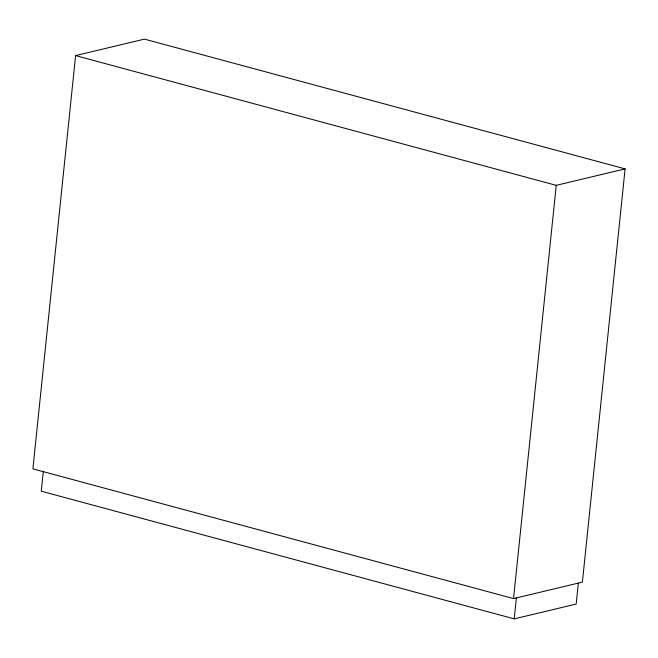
<?xml version="1.0" encoding="UTF-8"?>
<svg xmlns="http://www.w3.org/2000/svg" width="658" height="658" viewBox="0 0 658 658"><rect width="100%" height="100%" fill="white"/><g stroke="black" fill="none" stroke-linecap="round" stroke-linejoin="round"><path stroke-width="0.99" d="M75.604 55.585L32.9 468.841L513.544 598.599L582.396 582.141L625.1 168.884L144.456 39.126L75.604 55.585L556.249 185.342L625.1 168.884M43.321 471.227L41.257 491.189L514.211 618.874L576.178 604.069L578.341 583.103M513.544 598.599L556.249 185.342M514.211 618.874L516.374 597.908"/></g></svg>
